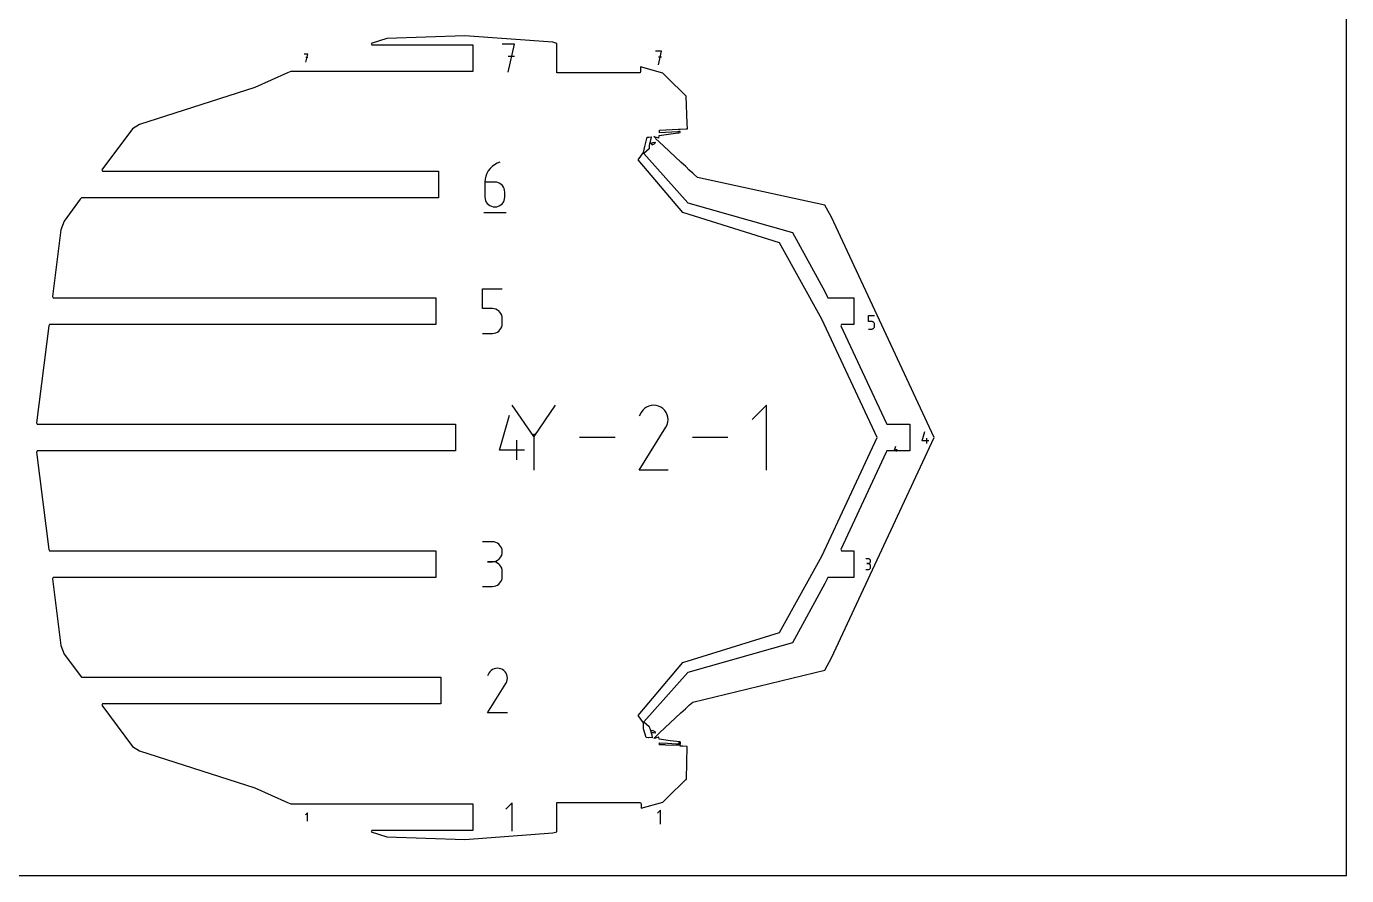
# Model space of a CAD drawing. Extents: x 0 to 40, y 0 to 40.
# Drawn here: x 14.95 to 40, y 0 to 16.11 of the extents above; entities that cross this region are included whole.
import ezdxf

# ---------------------------------------------------------------- set-up
doc = ezdxf.new("R2010")
doc.units = 0

msp = doc.modelspace()

# ---------------------------------------------------------------- linework, layer by layer
at = {"layer": 'annotation', "color": 1}
for p, q in [((20.284606, 15.581199), (20.217685, 15.581199)), ((20.25115, 15.43071), (20.284606, 15.581199)), ((24.209304, 15.770876), (23.97369, 15.770876)), ((24.091514, 15.241034), (24.209304, 15.770876)), ((24.209304, 15.534929), (24.091514, 15.534929)), ((26.997793, 15.635577), (26.88251, 15.635577)), ((26.94016, 15.376333), (26.997793, 15.635577)), ((20.284606, 15.514184), (20.25115, 15.514184)), ((26.997793, 15.520132), (26.94016, 15.520132)), ((23.931481, 13.530371), (23.877536, 13.510145)), ((23.931481, 13.530371), (23.931481, 13.530371)), ((23.684622, 13.317275), (23.664959, 13.265133)), ((23.711269, 13.365805), (23.684622, 13.317275)), ((23.744392, 13.410039), (23.711269, 13.365805)), ((23.783483, 13.449296), (23.744392, 13.410039)), ((23.828033, 13.482892), (23.783483, 13.449296)), ((23.877536, 13.510145), (23.828033, 13.482892)), ((23.652789, 13.210062), (23.64862, 13.152743)), ((23.64862, 13.152743), (23.64862, 12.870892)), ((23.836928, 13.152743), (23.64862, 13.152743)), ((23.664959, 13.265133), (23.652789, 13.210062)), ((23.870796, 13.149721), (23.836928, 13.152743)), ((23.902664, 13.141004), (23.870796, 13.149721)), ((23.932003, 13.127119), (23.902664, 13.141004)), ((23.958283, 13.10859), (23.932003, 13.127119)), ((23.980973, 13.085945), (23.958283, 13.10859)), ((23.999543, 13.059707), (23.980973, 13.085945)), ((24.013464, 13.030403), (23.999543, 13.059707)), ((24.022205, 12.998559), (24.013464, 13.030403)), ((23.64862, 12.870892), (23.64862, 12.870892)), ((23.64862, 12.870892), (23.65166, 12.837017)), ((23.65166, 12.837017), (23.660423, 12.805129)), ((23.660423, 12.805129), (23.674372, 12.775762)), ((23.999543, 12.775762), (24.013464, 12.805129)), ((24.013464, 12.805129), (24.022205, 12.837017)), ((24.025237, 12.964701), (24.022205, 12.998559)), ((24.022205, 12.837017), (24.025237, 12.870892)), ((24.025237, 12.870892), (24.025237, 12.964701)), ((24.025237, 12.964701), (24.025237, 12.964701)), ((23.625034, 12.576371), (24.049034, 12.576371)), ((23.674372, 12.775762), (23.692971, 12.749449)), ((23.692971, 12.749449), (23.715683, 12.726724)), ((23.715683, 12.726724), (23.741971, 12.70812)), ((23.741971, 12.70812), (23.771299, 12.694171)), ((23.771299, 12.694171), (23.80313, 12.68541)), ((23.80313, 12.68541), (23.836928, 12.682371)), ((23.836928, 12.682371), (23.870796, 12.68541)), ((23.836928, 12.682371), (23.836928, 12.682371)), ((23.870796, 12.68541), (23.902664, 12.694171)), ((23.902664, 12.694171), (23.932003, 12.70812)), ((23.932003, 12.70812), (23.958283, 12.726724)), ((23.958283, 12.726724), (23.980973, 12.749449)), ((23.980973, 12.749449), (23.999543, 12.775762)), ((23.601113, 10.75316), (23.601113, 11.130787)), ((23.601113, 11.130787), (23.97773, 11.130787)), ((23.789422, 10.75316), (23.601113, 10.75316)), ((23.823233, 10.750137), (23.789422, 10.75316)), ((23.855072, 10.74142), (23.823233, 10.750137)), ((23.884402, 10.727535), (23.855072, 10.74142)), ((23.910689, 10.709006), (23.884402, 10.727535)), ((23.933396, 10.686361), (23.910689, 10.709006)), ((23.951989, 10.660123), (23.933396, 10.686361)), ((23.965933, 10.630819), (23.951989, 10.660123)), ((23.974692, 10.598976), (23.965933, 10.630819)), ((23.97773, 10.565117), (23.974692, 10.598976)), ((23.97773, 10.471308), (23.97773, 10.565117)), ((23.97773, 10.565117), (23.97773, 10.565117)), ((30.927982, 10.508851), (30.927982, 10.623383)), ((30.927982, 10.623383), (31.042206, 10.623383)), ((23.601113, 10.282787), (23.789422, 10.282787)), ((23.789422, 10.282787), (23.823219, 10.285826)), ((23.789422, 10.282787), (23.789422, 10.282787)), ((23.823219, 10.285826), (23.85505, 10.294587)), ((23.85505, 10.294587), (23.884378, 10.308536)), ((23.884378, 10.308536), (23.910667, 10.32714)), ((23.910667, 10.32714), (23.933379, 10.349865)), ((23.933379, 10.349865), (23.951977, 10.376178)), ((23.951977, 10.376178), (23.965927, 10.405545)), ((23.965927, 10.405545), (23.97469, 10.437433)), ((23.97469, 10.437433), (23.97773, 10.471308)), ((30.985094, 10.508851), (30.927982, 10.508851)), ((30.927982, 10.366191), (30.985094, 10.366191)), ((30.995349, 10.507935), (30.985094, 10.508851)), ((30.985094, 10.366191), (30.995345, 10.367113)), ((30.985094, 10.366191), (30.985094, 10.366191)), ((30.995345, 10.367113), (31.004999, 10.36977)), ((31.005005, 10.505291), (30.995349, 10.507935)), ((31.004999, 10.36977), (31.013894, 10.374001)), ((31.013901, 10.50108), (31.005005, 10.505291)), ((31.013894, 10.374001), (31.021867, 10.379643)), ((31.021873, 10.49546), (31.013901, 10.50108)), ((31.021867, 10.379643), (31.028755, 10.386535)), ((31.02876, 10.488592), (31.021873, 10.49546)), ((31.028755, 10.386535), (31.034396, 10.394516)), ((31.034399, 10.480634), (31.02876, 10.488592)), ((31.034396, 10.394516), (31.038627, 10.403423)), ((31.038628, 10.471747), (31.034399, 10.480634)), ((31.038627, 10.403423), (31.041284, 10.413094)), ((31.041285, 10.462089), (31.038628, 10.471747)), ((31.041284, 10.413094), (31.042206, 10.423368)), ((31.042206, 10.45182), (31.041285, 10.462089)), ((31.042206, 10.423368), (31.042206, 10.45182)), ((31.042206, 10.45182), (31.042206, 10.45182)), ((24.57376, 8.328896), (24.163872, 8.92165)), ((24.983571, 8.92165), (24.57376, 8.328896)), ((26.613815, 8.784972), (26.577981, 8.716234)), ((26.642251, 8.825296), (26.613815, 8.784972)), ((26.676369, 8.858957), (26.642251, 8.825296)), ((26.71513, 8.885685), (26.676369, 8.858957)), ((26.757497, 8.905212), (26.71513, 8.885685)), ((26.802432, 8.917267), (26.757497, 8.905212)), ((26.848897, 8.921581), (26.802432, 8.917267)), ((26.895855, 8.917885), (26.848897, 8.921581)), ((26.942268, 8.905909), (26.895855, 8.917885)), ((26.987099, 8.885383), (26.942268, 8.905909)), ((27.027195, 8.85691), (26.987099, 8.885383)), ((26.987099, 8.885383), (26.987099, 8.885383)), ((27.06072, 8.822744), (27.027195, 8.85691)), ((27.087375, 8.78393), (27.06072, 8.822744)), ((27.106863, 8.741517), (27.087375, 8.78393)), ((28.989779, 8.921611), (28.716597, 8.648353)), ((28.989779, 7.692795), (28.989779, 8.921611)), ((23.924974, 8.071724), (24.113017, 8.731203)), ((27.086353, 8.512099), (27.107175, 8.556805)), ((27.118885, 8.69655), (27.106863, 8.741517)), ((27.107175, 8.556805), (27.119339, 8.603147)), ((27.123143, 8.650078), (27.118885, 8.69655)), ((27.119339, 8.603147), (27.123143, 8.650078)), ((24.57376, 8.376597), (24.57376, 7.692756)), ((26.116427, 8.307203), (25.444531, 8.307203)), ((26.577211, 7.692785), (27.081499, 8.504624)), ((27.081499, 8.504624), (27.082101, 8.50537)), ((27.081499, 8.504624), (27.081499, 8.504624)), ((27.082101, 8.50537), (27.08268, 8.506122)), ((27.08268, 8.506122), (27.083237, 8.506887)), ((27.083237, 8.506887), (27.083777, 8.507671)), ((27.083777, 8.507671), (27.084304, 8.50848)), ((27.084304, 8.50848), (27.084821, 8.509322)), ((27.084821, 8.509322), (27.085332, 8.510201)), ((27.085332, 8.510201), (27.085842, 8.511124)), ((27.085842, 8.511124), (27.086353, 8.512099)), ((27.086353, 8.512099), (27.086353, 8.512099)), ((28.255868, 8.307203), (27.583972, 8.307203)), ((31.94639, 8.244082), (31.996795, 8.420858)), ((32.034771, 8.193548), (32.034771, 8.294502)), ((24.395825, 8.071724), (23.924974, 8.071724)), ((24.254687, 7.883203), (24.254687, 8.25982)), ((31.421597, 8.067369), (31.443824, 8.145321)), ((31.477252, 8.067369), (31.421597, 8.067369)), ((31.46057, 8.045086), (31.46057, 8.089602)), ((32.072603, 8.244082), (31.94639, 8.244082)), ((27.122958, 7.692785), (26.577211, 7.692785)), ((23.789424, 6.330635), (23.601116, 6.330635)), ((23.823292, 6.327595), (23.789424, 6.330635)), ((23.85516, 6.318835), (23.823292, 6.327595)), ((23.884499, 6.304893), (23.85516, 6.318835)), ((23.910779, 6.286307), (23.884499, 6.304893)), ((23.933469, 6.263618), (23.910779, 6.286307)), ((23.952039, 6.237362), (23.933469, 6.263618)), ((23.910779, 5.998393), (23.933469, 6.021127)), ((23.933469, 6.021127), (23.952039, 6.047449)), ((23.96596, 6.208081), (23.952039, 6.237362)), ((23.952039, 6.047449), (23.96596, 6.076823)), ((23.974701, 6.176311), (23.96596, 6.208081)), ((23.96596, 6.076823), (23.974701, 6.108716)), ((23.977733, 6.142593), (23.974701, 6.176311)), ((23.974701, 6.108716), (23.977733, 6.142593)), ((23.977733, 6.142593), (23.977733, 6.142593)), ((23.789424, 5.954018), (23.695137, 5.954018)), ((23.695137, 5.954018), (23.789424, 5.954018)), ((23.789424, 5.954018), (23.823292, 5.957059)), ((23.823292, 5.950978), (23.789424, 5.954018)), ((23.789424, 5.954018), (23.789424, 5.954018)), ((23.823292, 5.957059), (23.85516, 5.965825)), ((23.85516, 5.942218), (23.823292, 5.950978)), ((23.85516, 5.965825), (23.884499, 5.979781)), ((23.884499, 5.928275), (23.85516, 5.942218)), ((23.884499, 5.979781), (23.910779, 5.998393)), ((23.910779, 5.90969), (23.884499, 5.928275)), ((23.933469, 5.887), (23.910779, 5.90969)), ((23.952039, 5.860745), (23.933469, 5.887)), ((23.96596, 5.831464), (23.952039, 5.860745)), ((23.974701, 5.799694), (23.96596, 5.831464)), ((23.977733, 5.765976), (23.974701, 5.799694)), ((23.977733, 5.671688), (23.977733, 5.765976)), ((23.977733, 5.765976), (23.977733, 5.765976)), ((30.920339, 6.010072), (30.874731, 6.010072)), ((30.874731, 5.804935), (30.920339, 5.804935)), ((30.920339, 5.918857), (30.897503, 5.918857)), ((30.897503, 5.918857), (30.920339, 5.918857)), ((30.928541, 6.009336), (30.920339, 6.010072)), ((30.920339, 5.918857), (30.928541, 5.919593)), ((30.928541, 5.918121), (30.920339, 5.918857)), ((30.920339, 5.918857), (30.920339, 5.918857)), ((30.920339, 5.804935), (30.928541, 5.80567)), ((30.920339, 5.804935), (30.920339, 5.804935)), ((30.93626, 6.007214), (30.928541, 6.009336)), ((30.928541, 5.919593), (30.93626, 5.921716)), ((30.93626, 5.915999), (30.928541, 5.918121)), ((30.928541, 5.80567), (30.93626, 5.807791)), ((30.943365, 6.003837), (30.93626, 6.007214)), ((30.93626, 5.921716), (30.943365, 5.925096)), ((30.943365, 5.912622), (30.93626, 5.915999)), ((30.93626, 5.807791), (30.943365, 5.811167)), ((30.94973, 5.999336), (30.943365, 6.003837)), ((30.943365, 5.925096), (30.94973, 5.929604)), ((30.94973, 5.908121), (30.943365, 5.912622)), ((30.943365, 5.811167), (30.94973, 5.815666)), ((30.955226, 5.99384), (30.94973, 5.999336)), ((30.94973, 5.929604), (30.955226, 5.93511)), ((30.955226, 5.902625), (30.94973, 5.908121)), ((30.94973, 5.815666), (30.955226, 5.821161)), ((30.959723, 5.987482), (30.955226, 5.99384)), ((30.955226, 5.93511), (30.959723, 5.941485)), ((30.959723, 5.896267), (30.955226, 5.902625)), ((30.955226, 5.821161), (30.959723, 5.827519)), ((30.963095, 5.98039), (30.959723, 5.987482)), ((30.959723, 5.941485), (30.963095, 5.9486)), ((30.963095, 5.889175), (30.959723, 5.896267)), ((30.959723, 5.827519), (30.963095, 5.834612)), ((30.965212, 5.972695), (30.963095, 5.98039)), ((30.963095, 5.9486), (30.965212, 5.956324)), ((30.965212, 5.88148), (30.963095, 5.889175)), ((30.963095, 5.834612), (30.965212, 5.842308)), ((30.965946, 5.964529), (30.965212, 5.972695)), ((30.965212, 5.956324), (30.965946, 5.964529)), ((30.965946, 5.873314), (30.965212, 5.88148)), ((30.965212, 5.842308), (30.965946, 5.850478)), ((30.965946, 5.964529), (30.965946, 5.964529)), ((30.965946, 5.850478), (30.965946, 5.873314)), ((30.965946, 5.873314), (30.965946, 5.873314)), ((23.884499, 5.509377), (23.910779, 5.527956)), ((23.910779, 5.527956), (23.933469, 5.550642)), ((23.933469, 5.550642), (23.952039, 5.576895)), ((23.952039, 5.576895), (23.96596, 5.606179)), ((23.96596, 5.606179), (23.974701, 5.637956)), ((23.974701, 5.637956), (23.977733, 5.671688)), ((23.601116, 5.483646), (23.789424, 5.483646)), ((23.789424, 5.483646), (23.823292, 5.486684)), ((23.789424, 5.483646), (23.789424, 5.483646)), ((23.823292, 5.486684), (23.85516, 5.49544)), ((23.85516, 5.49544), (23.884499, 5.509377)), ((23.722944, 3.837741), (23.698216, 3.790305)), ((23.742568, 3.865568), (23.722944, 3.837741)), ((23.766113, 3.888797), (23.742568, 3.865568)), ((23.792861, 3.907243), (23.766113, 3.888797)), ((23.822098, 3.920718), (23.792861, 3.907243)), ((23.853108, 3.929037), (23.822098, 3.920718)), ((23.885173, 3.932015), (23.853108, 3.929037)), ((23.917579, 3.929464), (23.885173, 3.932015)), ((23.949608, 3.921199), (23.917579, 3.929464)), ((23.980546, 3.907034), (23.949608, 3.921199)), ((24.008216, 3.887385), (23.980546, 3.907034)), ((23.980546, 3.907034), (23.980546, 3.907034)), ((24.031351, 3.863807), (24.008216, 3.887385)), ((24.049746, 3.837022), (24.031351, 3.863807)), ((24.063194, 3.807753), (24.049746, 3.837022)), ((24.071491, 3.776722), (24.063194, 3.807753)), ((24.074429, 3.744651), (24.071491, 3.776722)), ((23.697684, 3.084028), (24.04569, 3.644274)), ((24.04569, 3.644274), (24.046106, 3.644789)), ((24.04569, 3.644274), (24.04569, 3.644274)), ((24.046106, 3.644789), (24.046505, 3.645308)), ((24.046505, 3.645308), (24.04689, 3.645836)), ((24.04689, 3.645836), (24.047263, 3.646377)), ((24.047263, 3.646377), (24.047626, 3.646936)), ((24.047626, 3.646936), (24.047983, 3.647516)), ((24.047983, 3.647516), (24.048336, 3.648123)), ((24.048336, 3.648123), (24.048688, 3.64876)), ((24.048688, 3.64876), (24.049041, 3.649433)), ((24.049041, 3.649433), (24.06341, 3.680284)), ((24.049041, 3.649433), (24.049041, 3.649433)), ((24.06341, 3.680284), (24.071804, 3.712265)), ((24.071804, 3.712265), (24.074429, 3.744651)), ((24.074301, 3.084028), (23.697684, 3.084028)), ((24.16228, 1.376987), (24.042882, 1.257555)), ((24.16228, 0.839916), (24.16228, 1.376987)), ((20.278127, 1.187458), (20.242998, 1.152319)), ((20.278127, 1.029445), (20.278127, 1.187458)), ((26.979321, 1.238575), (26.921465, 1.180702)), ((26.979321, 0.978328), (26.979321, 1.238575))]:
    msp.add_line(p, q, dxfattribs=at)
at = {"layer": 'boundary', "color": 5}
for p, q in [((21.78901, 15.879269), (21.489583, 15.784755)), ((21.489583, 15.784755), (21.502113, 15.758255)), ((23.269206, 15.927656), (21.78901, 15.879269)), ((24.93706, 15.805484), (23.269206, 15.927656)), ((25.011168, 15.784755), (24.93706, 15.805484)), ((25.011168, 15.227155), (25.011168, 15.784755)), ((21.502113, 15.758255), (23.416577, 15.758255)), ((23.416577, 15.758255), (23.416577, 15.253655)), ((27.021997, 15.222302), (26.603437, 15.339378)), ((26.603437, 15.339378), (26.603437, 15.253655)), ((19.90381, 15.227155), (19.284237, 14.948757)), ((19.962786, 15.253655), (19.90381, 15.227155)), ((23.416577, 15.253655), (19.962786, 15.253655)), ((26.590907, 15.227155), (25.011168, 15.227155)), ((26.603437, 15.253655), (26.590907, 15.227155)), ((27.101366, 15.146101), (27.021997, 15.222302)), ((27.102275, 15.144841), (27.101366, 15.146101)), ((27.469143, 14.781413), (27.102275, 15.144841)), ((19.284237, 14.948757), (17.094336, 14.247251)), ((27.486626, 14.265638), (27.469143, 14.781413)), ((16.957229, 14.16681), (16.380815, 13.385171)), ((17.094336, 14.247251), (16.957229, 14.16681)), ((26.949792, 13.989121), (26.95468, 14.035798)), ((26.95468, 14.035798), (27.307912, 14.08507)), ((26.960139, 14.09041), (26.962445, 14.110063)), ((27.31079, 14.109178), (26.960139, 14.09041)), ((26.962445, 14.110063), (26.963937, 14.136121)), ((26.963937, 14.136121), (27.323474, 14.158117)), ((27.307912, 14.08507), (27.325631, 14.087269)), ((27.328072, 14.110557), (27.31079, 14.109178)), ((27.323474, 14.158117), (27.352585, 14.159015)), ((27.325631, 14.087269), (27.353326, 14.092026)), ((27.329881, 14.110411), (27.328072, 14.110557)), ((27.332752, 14.110178), (27.329881, 14.110411)), ((27.335828, 14.110474), (27.332752, 14.110178)), ((27.350835, 14.110314), (27.335828, 14.110474)), ((27.352456, 14.095562), (27.350835, 14.110314)), ((27.352314, 14.091936), (27.352364, 14.093203)), ((27.353326, 14.092026), (27.352314, 14.091936)), ((27.352364, 14.093203), (27.352441, 14.095174)), ((27.352441, 14.095174), (27.352456, 14.095562)), ((27.352585, 14.159015), (27.352706, 14.159757)), ((27.352706, 14.159757), (27.465672, 14.16494)), ((27.465672, 14.16494), (27.489805, 14.166025)), ((27.489805, 14.166025), (27.486626, 14.265638)), ((26.852096, 14.018337), (26.852013, 14.018426)), ((26.852013, 14.018426), (26.852778, 14.018214)), ((26.852512, 14.017956), (26.852096, 14.018337)), ((26.888281, 13.985228), (26.852512, 14.017956)), ((26.852778, 14.018214), (26.896964, 14.0061)), ((26.88728, 13.983399), (26.888281, 13.985228)), ((27.035926, 13.843107), (26.88728, 13.983399)), ((26.896964, 14.0061), (26.89435, 13.998371)), ((26.89435, 13.998371), (26.896569, 14.003209)), ((26.896569, 14.003209), (26.89823, 14.003416)), ((26.89823, 14.003416), (26.899221, 14.006668)), ((26.899221, 14.006668), (26.944632, 13.990947)), ((26.944632, 13.990947), (26.949792, 13.989121)), ((27.363241, 13.532969), (27.035926, 13.843107)), ((27.457821, 13.446373), (27.363241, 13.532969)), ((16.380815, 13.385171), (16.393345, 13.358671)), ((16.393345, 13.358671), (22.764334, 13.358671)), ((22.764334, 13.358671), (22.764334, 12.854071)), ((27.526485, 13.382062), (27.457821, 13.446373)), ((27.590617, 13.322845), (27.526485, 13.382062)), ((27.617142, 13.299415), (27.590617, 13.322845)), ((27.685141, 13.240945), (27.617142, 13.299415)), ((30.101263, 12.715614), (27.685141, 13.240945)), ((15.969616, 12.827571), (15.664744, 12.414153)), ((15.989158, 12.854071), (15.969616, 12.827571)), ((22.764334, 12.854071), (15.989158, 12.854071)), ((30.225485, 12.485783), (30.101263, 12.715614)), ((15.664744, 12.414153), (15.598779, 12.247698)), ((32.176202, 8.307196), (30.225485, 12.485783)), ((15.598779, 12.247698), (15.440458, 10.985587)), ((15.440458, 10.985587), (15.452988, 10.959087)), ((15.452988, 10.959087), (22.716828, 10.959087)), ((22.716828, 10.959087), (22.716828, 10.454487)), ((15.370511, 10.427987), (15.139449, 8.586003)), ((15.383041, 10.454487), (15.370511, 10.427987)), ((22.716828, 10.454487), (15.383041, 10.454487)), ((15.139449, 8.586003), (15.151979, 8.559503)), ((15.151979, 8.559503), (23.087806, 8.559503)), ((23.087806, 8.559503), (23.087806, 8.054903)), ((30.225406, 4.128475), (32.176202, 8.307196)), ((15.151978, 8.054903), (15.139448, 8.028403)), ((15.139448, 8.028403), (15.370513, 6.186419)), ((23.087806, 8.054903), (15.151978, 8.054903)), ((15.370513, 6.186419), (15.383043, 6.159919)), ((15.383043, 6.159919), (22.716831, 6.159919)), ((22.716831, 6.159919), (22.716831, 5.655319)), ((15.452991, 5.655319), (15.440461, 5.628819)), ((15.440461, 5.628819), (15.598787, 4.366692)), ((22.716831, 5.655319), (15.452991, 5.655319)), ((15.598787, 4.366692), (15.664751, 4.200239)), ((15.664751, 4.200239), (15.989158, 3.760335)), ((30.101265, 3.89872), (30.225406, 4.128475)), ((15.989158, 3.760335), (22.813399, 3.760335)), ((22.813399, 3.760335), (22.813399, 3.255735)), ((27.590775, 3.290368), (30.101265, 3.89872)), ((27.52826, 3.237184), (27.590775, 3.290368)), ((16.393347, 3.255735), (16.380817, 3.229235)), ((16.380817, 3.229235), (16.957247, 2.447583)), ((22.813399, 3.255735), (16.393347, 3.255735)), ((26.960403, 2.70669), (27.365432, 3.086347)), ((27.365432, 3.086347), (27.454301, 3.161861)), ((27.454301, 3.161861), (27.52826, 3.237184)), ((26.854468, 2.602787), (26.858709, 2.607247)), ((26.860736, 2.601413), (26.854468, 2.602787)), ((26.858709, 2.607247), (26.889485, 2.640737)), ((26.890057, 2.609283), (26.860736, 2.601413)), ((26.889485, 2.640737), (26.960403, 2.70669)), ((26.892337, 2.609995), (26.890057, 2.609283)), ((26.896396, 2.614611), (26.89218, 2.612296)), ((26.89218, 2.612296), (26.892212, 2.610651)), ((26.892212, 2.610651), (26.892337, 2.609995)), ((26.897618, 2.615284), (26.896396, 2.614611)), ((26.898565, 2.612732), (26.897618, 2.615284)), ((26.943524, 2.625075), (26.898565, 2.612732)), ((26.947905, 2.626831), (26.943524, 2.625075)), ((26.952325, 2.586932), (26.947905, 2.626831)), ((26.955301, 2.586542), (26.952325, 2.586932)), ((27.165746, 2.558967), (26.955301, 2.586542)), ((26.962507, 2.488562), (26.960761, 2.521047)), ((26.960761, 2.521047), (27.115318, 2.51194)), ((27.115318, 2.51194), (27.278922, 2.499805)), ((27.354706, 2.537684), (27.165746, 2.558967)), ((27.360759, 2.519534), (27.319941, 2.525283)), ((27.319941, 2.525283), (27.360476, 2.520718)), ((27.360476, 2.520718), (27.354706, 2.537684)), ((27.361435, 2.519627), (27.360759, 2.519534)), ((27.361669, 2.494957), (27.361435, 2.519627)), ((16.957247, 2.447583), (17.094347, 2.367147)), ((17.094347, 2.367147), (19.28427, 1.665638)), ((26.963243, 2.481537), (26.962507, 2.488562)), ((26.977836, 2.477924), (26.963243, 2.481537)), ((26.978199, 2.477925), (26.977836, 2.477924)), ((26.978301, 2.4792), (26.978199, 2.477925)), ((27.011818, 2.478563), (26.978301, 2.4792)), ((27.070306, 2.476997), (27.011818, 2.478563)), ((27.080639, 2.476014), (27.070306, 2.476997)), ((27.081231, 2.475958), (27.080639, 2.476014)), ((27.359374, 2.467245), (27.081231, 2.475958)), ((27.278922, 2.499805), (27.333972, 2.495814)), ((27.333972, 2.495814), (27.337772, 2.495032)), ((27.337772, 2.495032), (27.361669, 2.494957)), ((27.355977, 2.457276), (27.359374, 2.467245)), ((27.400995, 2.455269), (27.355977, 2.457276)), ((27.486795, 2.451397), (27.400995, 2.455269)), ((27.476935, 2.143676), (27.486795, 2.451397)), ((27.470126, 1.831138), (27.476935, 2.143676)), ((27.117874, 1.485733), (27.451935, 1.816864)), ((27.451935, 1.816864), (27.470126, 1.831138)), ((19.28427, 1.665638), (19.903815, 1.387251)), ((19.903815, 1.387251), (19.96279, 1.360751)), ((19.96279, 1.360751), (20.050362, 1.360751)), ((20.050362, 1.360751), (23.418593, 1.360751)), ((23.418593, 1.360751), (23.418593, 0.856151)), ((25.01146, 0.829651), (25.01146, 1.387251)), ((25.01146, 1.387251), (26.599879, 1.387251)), ((26.599879, 1.387251), (26.612409, 1.360751)), ((26.612409, 1.2757), (27.021317, 1.389628)), ((26.612409, 1.360751), (26.612409, 1.2757)), ((27.021317, 1.389628), (27.117874, 1.485733)), ((21.502113, 0.856151), (21.489583, 0.829651)), ((21.489583, 0.829651), (21.789011, 0.735137)), ((23.418593, 0.856151), (21.502113, 0.856151)), ((23.2692, 0.68675), (24.937061, 0.808922)), ((24.937061, 0.808922), (25.01146, 0.829651)), ((21.789011, 0.735137), (23.2692, 0.68675))]:
    msp.add_line(p, q, dxfattribs=at)
at = {"layer": 'frame', "color": 5}
for p, q in [((40, 0), (40, 40)), ((0, 0), (40, 0))]:
    msp.add_line(p, q, dxfattribs=at)
at = {"layer": 'hole', "color": 5}
for p, q in [((26.657841, 13.716976), (26.68249, 13.830101)), ((26.767871, 13.784442), (26.664577, 13.695961)), ((26.68249, 13.830101), (26.729933, 14.003615)), ((26.729933, 14.003615), (26.75729, 14.007314)), ((26.75729, 14.007314), (26.805713, 14.01279)), ((26.76399, 13.850152), (26.763546, 13.831481)), ((26.763546, 13.831481), (26.763792, 13.812233)), ((26.763792, 13.812233), (26.763787, 13.811331)), ((26.763787, 13.811331), (26.767871, 13.784442)), ((26.804643, 14.00862), (26.76399, 13.850152)), ((26.790169, 13.893308), (26.832245, 13.901988)), ((26.812526, 13.872405), (26.790169, 13.893308)), ((26.805713, 14.01279), (26.804643, 14.00862)), ((26.823745, 13.856074), (26.812526, 13.872405)), ((26.831005, 13.858613), (26.823745, 13.856074)), ((26.868644, 13.876953), (26.831005, 13.858613)), ((26.832245, 13.901988), (26.875528, 13.912968)), ((26.875528, 13.912968), (26.868644, 13.876953)), ((26.555979, 13.578521), (26.657841, 13.716976)), ((27.404786, 12.574942), (26.555979, 13.578521)), ((26.664577, 13.695961), (27.498607, 12.761675)), ((29.24023, 12.003679), (27.404786, 12.574942)), ((27.498607, 12.761675), (29.485783, 12.196846)), ((29.485783, 12.196846), (30.098384, 11.077071)), ((30.038902, 10.553477), (29.24023, 12.003679)), ((30.098384, 11.077071), (30.141125, 10.985586)), ((30.141125, 10.985586), (30.153655, 10.959087)), ((30.153655, 10.959087), (30.650937, 10.959087)), ((30.650937, 10.959087), (30.650937, 10.454487)), ((31.089955, 8.307195), (30.038902, 10.553477)), ((30.414162, 10.454487), (30.401632, 10.427987)), ((30.401632, 10.427987), (31.262197, 8.586002)), ((30.650937, 10.454487), (30.414162, 10.454487)), ((31.262197, 8.586002), (31.262719, 8.584897)), ((31.262719, 8.584897), (31.274726, 8.559503)), ((31.274726, 8.559503), (31.311444, 8.559503)), ((31.311444, 8.559503), (31.712688, 8.559503)), ((31.712688, 8.559503), (31.712688, 8.054903)), ((30.038902, 6.060923), (31.089955, 8.307195)), ((31.262203, 8.028403), (30.401636, 6.186419)), ((31.274733, 8.054903), (31.262203, 8.028403)), ((31.311444, 8.054903), (31.274733, 8.054903)), ((31.712688, 8.054903), (31.311444, 8.054903)), ((29.240228, 4.610727), (30.038902, 6.060923)), ((30.401636, 6.186419), (30.414166, 6.159919)), ((30.414166, 6.159919), (30.650937, 6.159919)), ((30.650937, 6.159919), (30.650937, 5.655319)), ((30.098385, 5.537333), (29.485781, 4.41756)), ((30.141128, 5.628821), (30.098385, 5.537333)), ((30.153657, 5.655319), (30.141128, 5.628821)), ((30.650937, 5.655319), (30.153657, 5.655319)), ((27.404883, 4.039296), (29.240228, 4.610727)), ((29.485781, 4.41756), (27.497057, 3.850369)), ((26.55607, 3.035417), (27.404883, 4.039296)), ((27.497057, 3.850369), (26.663164, 2.915995)), ((26.65798, 2.897168), (26.55607, 3.035417)), ((26.655505, 2.802303), (26.65798, 2.897168)), ((26.656087, 2.785814), (26.655505, 2.802303)), ((26.710666, 2.621225), (26.656087, 2.785814)), ((26.663164, 2.915995), (26.766679, 2.828198)), ((26.766679, 2.828198), (26.772463, 2.803751)), ((26.772463, 2.803751), (26.783987, 2.776407)), ((26.783987, 2.776407), (26.78198, 2.774786)), ((26.78198, 2.774786), (26.783861, 2.773757)), ((26.783861, 2.773757), (26.794368, 2.735835)), ((26.79689, 2.73038), (26.815857, 2.759369)), ((26.815857, 2.759369), (26.834651, 2.752421)), ((26.754005, 2.614779), (26.710666, 2.621225)), ((26.763535, 2.617783), (26.754005, 2.614779)), ((26.822818, 2.61083), (26.763535, 2.617783)), ((26.794368, 2.735835), (26.794533, 2.735479)), ((26.794533, 2.735479), (26.79689, 2.73038)), ((26.796731, 2.725363), (26.795318, 2.723513)), ((26.795318, 2.723513), (26.812295, 2.67029)), ((26.835452, 2.710314), (26.796731, 2.725363)), ((26.812295, 2.67029), (26.822818, 2.61083)), ((26.834651, 2.752421), (26.874141, 2.73307)), ((26.844785, 2.708633), (26.835452, 2.710314)), ((26.881527, 2.701167), (26.844785, 2.708633)), ((26.874141, 2.73307), (26.87452, 2.731793)), ((26.87452, 2.731793), (26.881527, 2.701167))]:
    msp.add_line(p, q, dxfattribs=at)

doc.saveas('drawing.dxf')
